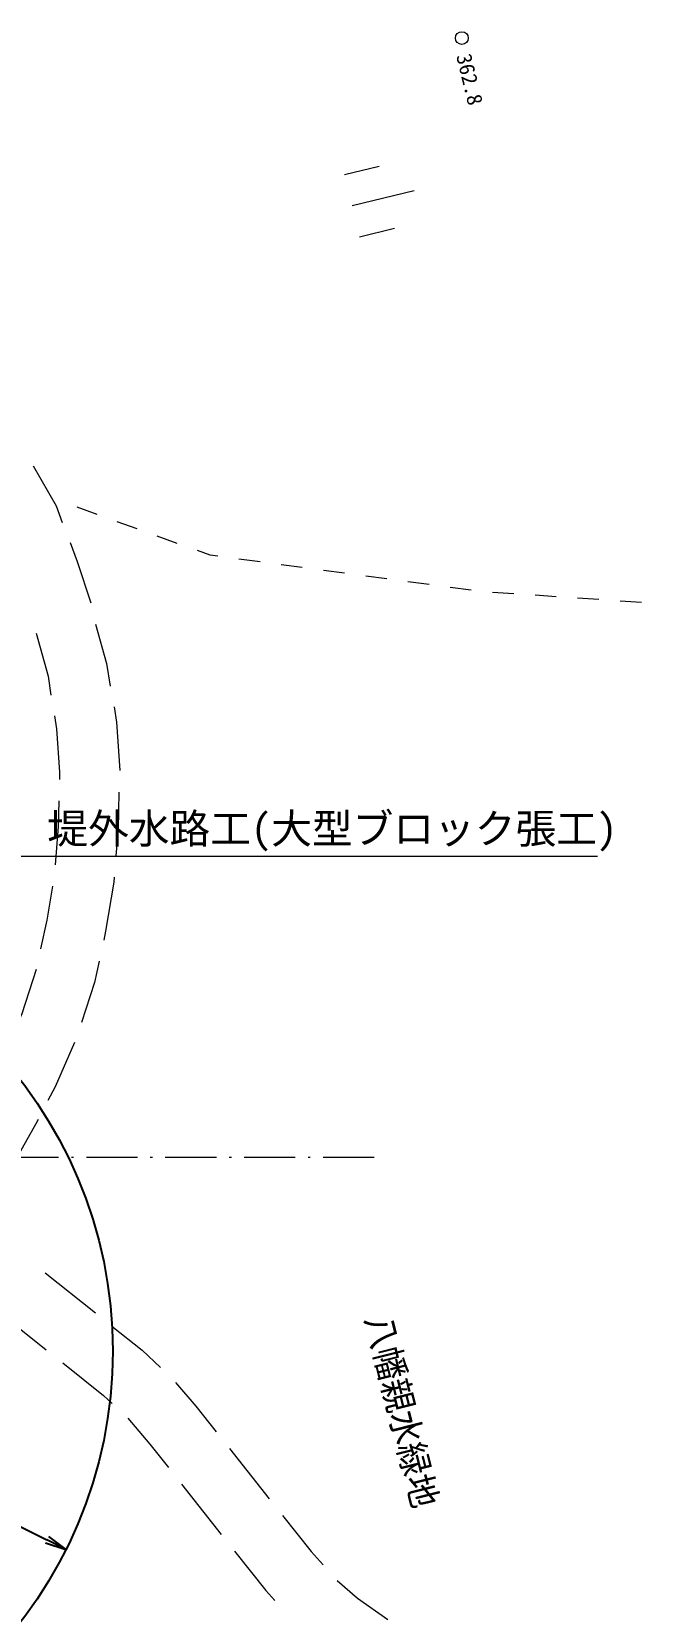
# Model space of a CAD drawing. Header units: millimetres. Extents: x -2078669 to -1085629, y -5987148 to 310365.
# Drawn here: x -1642407 to -1606660, y -5047794 to -4954974 of the extents above; entities that cross this region are included whole.
import ezdxf
from ezdxf.enums import TextEntityAlignment as Align

# ---------------------------------------------------------------- set-up
doc = ezdxf.new("R2010")
doc.units = ezdxf.units.MM
doc.header["$LTSCALE"] = 500
doc.header["$PDSIZE"] = 300
doc.linetypes.add('SXF_一点短鎖線', pattern=[9.25, 6, -1.5, 0.25, -1.5])
doc.layers.get('Defpoints').update_dxf_attribs({"color": 153})
for name, color, linetype, lineweight in [('D-BGD', 7, 'Continuous', 13), ('D-BMK', 2, 'SXF_一点短鎖線', 13), ('D-BYP-STR8', 5, 'Continuous', 25), ('D-BYP-STRC', 1, 'Continuous', 13)]:
    doc.layers.add(name, color=color, linetype=linetype, lineweight=lineweight)
doc.styles.add('BIGFONT', font='txt', dxfattribs={"height": 0.2, "bigfont": 'BIGFONT'})
doc.styles.add('MS ゴシック', font='MS Gothic.ttf')
doc.dimstyles.new('DIM-500-F', dxfattribs={"dimscale": 500, "dimtxt": 3.5, "dimasz": 2.5, "dimexe": 0, "dimexo": 2, "dimgap": 0.8, "dimtad": 1, "dimdec": 0, "dimzin": 0, "dimdsep": 46, "dimtxsty": 'MS ゴシック', "dimblk": 'OPEN', "dimcen": 0.1, "dimclrd": 256, "dimclre": 256, "dimclrt": 256, "dimaunit": 1, "dimadec": 4, "dimazin": 0, "dimtfac": 1, "dimtdec": 0, "dimtmove": 2, "dimatfit": 3, "dimldrblk": 'OPEN', "dimfxl": 1, "dimtolj": 1, "dimtzin": 0, "dimlwd": -1, "dimlwe": -1, "dimarcsym": 2})

# ---------------------------------------------------------------- blocks, each defined once
blk = doc.blocks.new('河川平面')
at = {"layer": 'D-BGD', "linetype": 'Continuous'}
for p, q in [((1686901, -2725847), (1688941, -2725352)), ((1687343, -2727669), (1690987, -2726783)), ((1687785, -2729492), (1689826, -2728996)), ((1672394, -2745773, 363478), (1671218, -2745349, 363449)), ((1674745, -2746622, 363535), (1673569, -2746197, 363507)), ((1677096, -2747469, 363593), (1675920, -2747046, 363564)), ((1681948, -2748555, 363625), (1680710, -2748389, 363631)), ((1684426, -2748887, 363613), (1683186, -2748721, 363619)), ((1686903, -2749220, 363600), (1685665, -2749053, 363607)), ((1689381, -2749552, 363588), (1688143, -2749385, 363594)), ((1691860, -2749884, 363576), (1690620, -2749718, 363582)), ((1694337, -2750217, 363563), (1693098, -2750051, 363569)), ((1696826, -2750427, 363506), (1695580, -2750343, 363542)), ((1699320, -2750594, 363433), (1698073, -2750511, 363469)), ((1701813, -2750762, 363359), (1700566, -2750678, 363396)), ((1704306, -2750930, 363286), (1703059, -2750845, 363323)), ((1669358, -2790227, 363303), (1672296, -2792557, 363260)), ((1666469, -2792395, 363310), (1669405, -2794727, 363268)), ((1680162, -2800525, 363195), (1682487, -2803466, 363236)), ((1677349, -2802613, 363193), (1679675, -2805553, 363234))]:
    blk.add_line(p, q, dxfattribs=at)
at = {"layer": 'D-BGD', "linetype": 'Continuous', "extrusion": (-0.0021, -0.016095, 0.999868), "elevation": 404060}
blk.add_lwpolyline([(2009504, -2497752), (2011142, -2499908), (2011624, -2500833)], dxfattribs=at)
at = {"layer": 'D-BGD', "linetype": 'Continuous', "extrusion": (-0.011851, -0.019507, 0.999739), "elevation": 397095}
blk.add_lwpolyline([(2854450, -1471855), (2855383, -1472600), (2857324, -1474265)], dxfattribs=at)
at = {"layer": 'D-BGD', "linetype": 'Continuous', "extrusion": (0.021322, 0.125766, 0.991831), "elevation": 50846}
blk.add_lwpolyline([(-2115223, 2455368), (-2114760, 2455383), (-2113985, 2455242)], dxfattribs=at)
at = {"layer": 'D-BGD', "linetype": 'Continuous', "extrusion": (0.028455, -0.008239, 0.999561), "elevation": 433338}
blk.add_lwpolyline([(-2179985, -2356760), (-2182208, -2358144), (-2183236, -2358616)], dxfattribs=at)
at = {"layer": 'D-BGD', "linetype": 'Continuous', "extrusion": (0.027459, -0.006993, 0.999598), "elevation": 428343}
blk.add_lwpolyline([(-2254355, -2288579), (-2256425, -2289779), (-2257675, -2290308)], dxfattribs=at)
at = {"layer": 'D-BGD', "linetype": 'Continuous', "extrusion": (-0.035639, -0.016567, 0.999227), "elevation": 349017}
blk.add_lwpolyline([(3205519, 369254), (3206391, 368999), (3209044, 367981)], dxfattribs=at)
at = {"layer": 'D-BGD', "linetype": 'Continuous', "extrusion": (-0.795837, 0.056889, 0.602833), "elevation": -1270100}
blk.add_lwpolyline([(2635677, 1414954), (2637867, 1415131), (2639419, 1415106)], dxfattribs=at)
at = {"layer": 'D-BGD', "linetype": 'Continuous', "extrusion": (-0.841987, 0.058751, 0.536289), "elevation": -1373708}
blk.add_lwpolyline([(2639604, 1303299), (2641095, 1303422), (2643349, 1303384)], dxfattribs=at)
at = {"layer": 'D-BGD', "linetype": 'Continuous', "extrusion": (0.011, -0.016721, 0.9998), "elevation": 427950}
blk.add_lwpolyline([(-126043, -3221876), (-127420, -3223375), (-128646, -3224574)], dxfattribs=at)
at = {"layer": 'D-BGD', "linetype": 'Continuous', "extrusion": (0.003297, -0.014377, 0.999891), "elevation": 408654}
blk.add_lwpolyline([(1672190, -2761438), (1672166, -2761730), (1671685, -2764614), (1671574, -2765135)], dxfattribs=at)
at = {"layer": 'D-BGD', "linetype": 'Continuous', "extrusion": (0.637031, -0.216842, 0.73971), "elevation": 1933013}
blk.add_lwpolyline([(-2086799, -1584962), (-2089538, -1585018), (-2090541, -1584904)], dxfattribs=at)
at = {"layer": 'D-BGD', "linetype": 'Continuous', "extrusion": (0.006544, -0.014921, 0.999867), "elevation": 415583}
blk.add_lwpolyline([(1670106, -2766054), (1669839, -2767311), (1669077, -2769655)], dxfattribs=at)
at = {"layer": 'D-BGD', "linetype": 'Continuous', "extrusion": (-0.684496, 0.348215, 0.640478), "elevation": -1878045}
blk.add_lwpolyline([(1717192, 2039316), (1720014, 2039574), (1720930, 2039565)], dxfattribs=at)
at = {"layer": 'D-BGD', "linetype": 'Continuous', "extrusion": (-0.178485, 0.087118, 0.980078), "elevation": -183936}
blk.add_lwpolyline([(1767339, 2737775), (1767624, 2737768), (1770888, 2737563), (1771081, 2737542)], dxfattribs=at)
at = {"layer": 'D-BGD', "linetype": 'Continuous', "extrusion": (-0.0135, -0.035404, 0.999282), "elevation": 439292}
blk.add_lwpolyline([(2558692, -1998658), (2560862, -1999344), (2562227, -1999898)], dxfattribs=at)
at = {"layer": 'D-BGD', "linetype": 'Continuous', "extrusion": (-0.040229, -0.068491, 0.99684), "elevation": 486376}
blk.add_lwpolyline([(2856124, -1530677), (2859144, -1531106), (2859828, -1531257)], dxfattribs=at)
at = {"layer": 'D-BGD', "linetype": 'Continuous', "extrusion": (0.388587, 0.319274, 0.864329), "elevation": 72672}
blk.add_lwpolyline([(-3225448, 597244), (-3227278, 597198), (-3229197, 597240)], dxfattribs=at)
at = {"layer": 'D-BGD', "linetype": 'Continuous', "extrusion": (0.426372, 0.34905, 0.834488), "elevation": 40004}
blk.add_lwpolyline([(-3226130, 598530), (-3228142, 598479), (-3229880, 598513)], dxfattribs=at)
at = {"layer": 'D-BGD', "linetype": 'Continuous', "extrusion": (0.252114, 0.21278, 0.944014), "elevation": 170558}
blk.add_lwpolyline([(-3228831, 613029), (-3231526, 613120), (-3232579, 613072)], dxfattribs=at)
at = {"layer": 'D-BGD', "linetype": 'Continuous', "extrusion": (0.22763, 0.193389, 0.954351), "elevation": 186435}
blk.add_lwpolyline([(-3226882, 620457), (-3229822, 620564), (-3230629, 620531)], dxfattribs=at)
at = {"layer": 'D-BGD', "linetype": 'Continuous', "extrusion": (0.019629, 0.006251, 0.999788), "elevation": 378720}
blk.add_lwpolyline([(-3187594, -747174), (-3188932, -748000), (-3190672, -749310)], dxfattribs=at)
at = {"layer": 'D-BGD', "linetype": 'Continuous'}
blk.add_polyline3d([(1669905, -2757581, 363260), (1670020, -2758345, 363250), (1670200, -2760882, 363210), (1670189, -2761314, 363240)], dxfattribs=at)
blk.add_circle((1693782, -2717850, 362810), 375, dxfattribs=at)
for s, height, rotation, style, p in [('362.8', 900, 283.66942, 'MS ゴシック', (1693445, -2718888)), ('八幡親水緑地', 1750, 284.10912, 'BIGFONT', (1687956, -2792955))]:
    blk.add_text(s, height=height, rotation=rotation, dxfattribs=dict(at, style=style)).set_placement(p)
blk = doc.blocks.new('_Open')
at = {"color": 0, "linetype": 'ByBlock', "lineweight": -2}
for p, q in [((-1, 0.167), (0, 0)), ((-1, -0.167), (0, 0)), ((0, 0), (-1, 0))]:
    blk.add_line(p, q, dxfattribs=at)
blk = doc.blocks.new('*D27')
at = {"layer": 'D-BYP-STR8', "transparency": 16777216}
blk.add_line((-1655361, -5036447), (-1641512, -5043368), dxfattribs=at)
at = {"layer": 'Defpoints', "color": 0, "transparency": 16777216}
for p in [(-1663651, -5032303), (-1640394, -5043927)]:
    blk.add_point(p, dxfattribs=at)
at = {"layer": 'D-BYP-STR8', "transparency": 16777216, "xscale": 1250, "yscale": 1250, "zscale": 1250, "rotation": 333.4440167978701}
blk.add_blockref('_Open', (-1640394, -5043927), dxfattribs=at)
at = {"layer": 'D-BYP-STR8', "transparency": 16777216, "char_height": 1750, "attachment_point": 5, "rotation": 333.44402, "style": 'MS ゴシック'}
for s, insert in [('\\A1;R26000', (-1651469, -5036966)), ('\\A1;(1.0t)', (-1652675, -5039379))]:
    blk.add_mtext(s, dxfattribs=dict(at, insert=insert))

msp = doc.modelspace()

# ---------------------------------------------------------------- linework, layer by layer
at = {"layer": 'D-BMK', "linetype": 'SXF_一点短鎖線'}
msp.add_line((-1622324.6, -5020952.7), (-1736237.2, -5020952.7), dxfattribs=at)
at = {"layer": 'D-BYP-STR8'}
msp.add_circle((-1663651.1, -5032303.4), 26000, dxfattribs=at)
at = {"layer": 'D-BYP-STRC'}
msp.add_line((-1609227.8, -5003328.2, 363000), (-1646427.8, -5003328.2, 363000), dxfattribs=at)

# ---------------------------------------------------------------- block references
at = {"layer": 'D-BGD'}
msp.add_blockref('河川平面', (-3310965.8, -2237499.8), dxfattribs=at)

# ---------------------------------------------------------------- texts
at = {"layer": 'D-BYP-STRC', "style": 'MS ゴシック'}
msp.add_text('堤外水路工(大型ブロック張工)', height=1750, dxfattribs=at).set_placement((-1641486.3, -5001682.4, 363000), align=Align.MIDDLE_LEFT)

# ---------------------------------------------------------------- dimensions: what is measured, and where the dimension line sits
at = {"layer": 'D-BYP-STR8'}
dim = msp.add_radius_dim(center=(-1663651.1, -5032303.4), mpoint=(-1640394.2, -5043927.2), text='<>\\X(1.0t)', dimstyle='DIM-500-F', override={"dimtmove": 0}, dxfattribs=at)
dim.commit()
dim.dimension.update_dxf_attribs({"geometry": '*D27', "text_midpoint": (-1652039.3, -5038107), "dimtype": 164})

doc.saveas('drawing.dxf')
